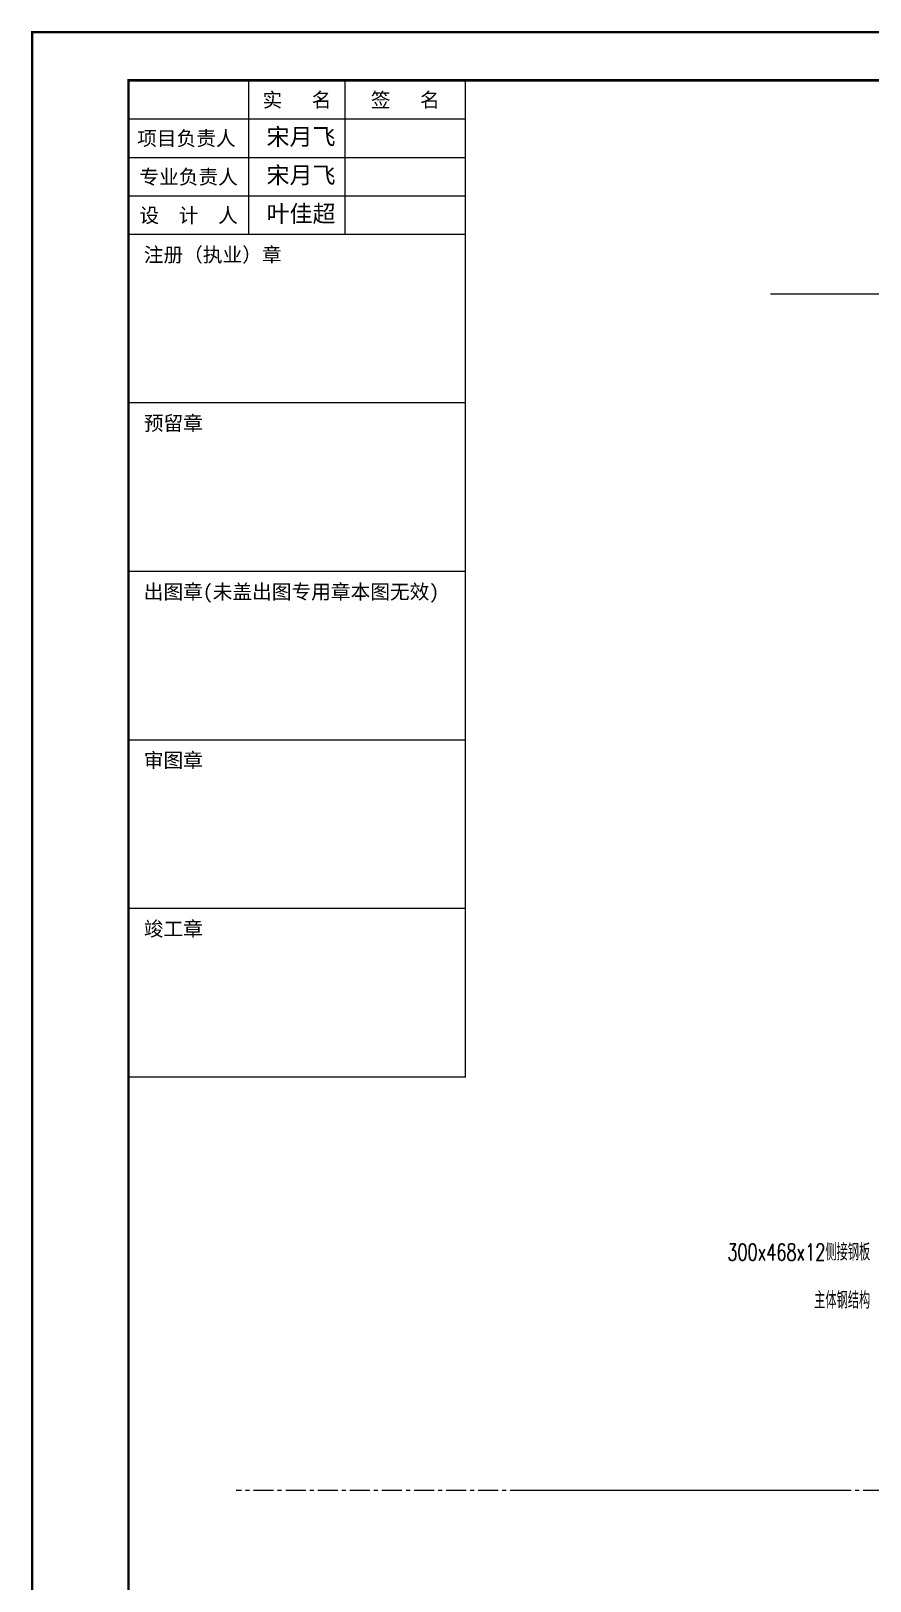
# Model space of a CAD drawing. Extents: x -160106 to 966792, y -663931 to 1550022.
# Drawn here: x -64283 to -63237, y -86235 to -84304 of the extents above; entities that cross this region are included whole.
import ezdxf
from ezdxf.enums import TextEntityAlignment as Align
from ezdxf.xclip import XClip

# ---------------------------------------------------------------- set-up
doc = ezdxf.new("R2010")
doc.units = 0
doc.linetypes.add('ZN-CENTER', pattern=[2, 1.25, -0.25, 0.25, -0.25])
doc.linetypes.add('ZN-DASH', pattern=[0.35, 0.25, -0.1])
for name, color, linetype in [('!ZN6-虚线-8', 8, 'ZN-DASH'), ('!ZN6-轴线-1', 1, 'ZN-CENTER'), ('0-cxFrame', 155, 'Continuous'), ('20剖面图$0$DIM_ELEV', 3, 'Continuous'), ('3符号', 173, 'Continuous'), ('qianming', 155, 'Continuous'), ('TEXT', 7, 'Continuous')]:
    doc.layers.add(name, color=color, linetype=linetype)
doc.layers.add('0-cxText', color=131, linetype='Continuous', lineweight=25)
doc.styles.add('cx_biaoti', font='')
doc.styles.add('cx_tuming', font='simhei.ttf')
doc.styles.add('cx_tuqian1', font='')
doc.styles.add('DHTEXT-1', font='ROMANS.shx', dxfattribs={"width": 0.7, "bigfont": 'CHINESE.shx'})
doc.styles.add('图框宋体', font='', dxfattribs={"width": 0.75})
doc.styles.add('黑体', font='simhei.ttf', dxfattribs={"height": 12})
doc.styles.get('cx_biaoti').set_extended_font_data('SimSun')
doc.styles.get('cx_tuqian1').set_extended_font_data('SimSun')
doc.styles.get('图框宋体').set_extended_font_data('SimSun')

# ---------------------------------------------------------------- blocks, each defined once
blk = doc.blocks.new('zjcx_lan_xinxi(Dragon)')
for p, q in [((7000, -3200), (0, -3200)), ((7000, -6700), (0, -6700)), ((7000, -10200), (0, -10200)), ((7000, -13700), (0, -13700)), ((7000, -17200), (0, -17200))]:
    blk.add_line(p, q)
at = {"const_width": 25}
blk.add_lwpolyline([(0, -20700), (7000, -20700), (7000, 0), (0, 0)], close=True, dxfattribs=at)
for points in [[(2500, -3200), (2500, 0)], [(4500, -3200), (4500, 0)], [(0, -800), (7000, -800)], [(0, -1600), (7000, -1600)], [(0, -2400), (7000, -2400)]]:
    blk.add_lwpolyline(points)
for points in [[(7000, -3200), (7000, 0)], [(0, -3200), (7000, -3200)], [(0, -20700), (7000, -20700), (7000, -3200)], [(0, -20700), (7000, -20700)]]:
    blk.add_lwpolyline(points, dxfattribs=at)
at = {"style": '图框宋体'}
for s, p in [('实   名', (3500, -400)), ('签   名', (5750, -400)), ('项目负责人', (1204, -1200)), ('专业负责人', (1250, -2000)), ('设  计  人', (1250, -2800))]:
    blk.add_text(s, height=300, dxfattribs=at).set_placement(p, align=Align.MIDDLE)
for s, p in [('注册（执业）章', (318, -3771)), ('预留章', (318, -7271)), ('出图章(未盖出图专用章本图无效)', (318, -10771)), ('审图章', (318, -14271)), ('竣工章', (318, -17771))]:
    blk.add_text(s, height=300, dxfattribs=at).set_placement(p)
blk = doc.blocks.new('T-信息(Dragon)')
at = {"layer": '0-cxFrame'}
blk.add_blockref('zjcx_lan_xinxi(Dragon)', (0, 0), dxfattribs=at)
at = {"layer": 'qianming', "color": 3, "style": 'cx_biaoti'}
for s, p in [('宋月飞', (3585, -1168)), ('宋月飞', (3585, -1968)), ('叶佳超', (3585, -2768))]:
    blk.add_text(s, height=350, dxfattribs=at).set_placement(p, align=Align.MIDDLE_CENTER)
blk = doc.blocks.new('TK22.A2 L(Dragon)')
at = {"layer": '0-cxFrame', "color": 7, "const_width": 0.5}
blk.add_lwpolyline([(0, 0), (-594, 0), (-594, 420), (0, 420)], close=True, dxfattribs=at)
at = {"layer": '0-cxFrame', "const_width": 0.5}
blk.add_lwpolyline([(-80, 10), (-574, 10), (-574, 410), (-80, 410)], close=True, dxfattribs=at)
at = {"layer": '0-cxFrame', "xscale": 0.01, "yscale": 0.01, "zscale": 0.01}
blk.add_blockref('T-信息(Dragon)', (-574, 410), dxfattribs=at)
at = {"style": '黑体', "flags": 4}
blk.add_attdef('图幅', text='', height=3.3, dxfattribs=at).set_placement((-40, 3), align=Align.RIGHT)
at = {"layer": '0-cxText', "flags": 4}
for tag, height, style, p in [('建设单位', 3.5, 'cx_tuming', (-45, 240)), ('项目名称', 3.5, 'cx_tuming', (-45, 210)), ('子项名称', 3.5, 'cx_tuming', (-45, 180)), ('工程编号', 3.3, 'cx_tuqian1', (-35, 165)), ('图名1', 3.5, 'cx_tuming', (-45, 87)), ('图名2', 3.5, 'cx_tuming', (-45, 79)), ('图名3', 3.5, 'cx_tuming', (-45, 71)), ('出图日期', 3.3, 'cx_tuqian1', (-39, 60)), ('专业', 3.3, 'cx_tuqian1', (-55, 52)), ('图号', 3.3, 'cx_tuqian1', (-55, 44)), ('版次', 3.3, 'cx_tuqian1', (-20, 44))]:
    blk.add_attdef(tag, text='', height=height, dxfattribs=dict(at, style=style)).set_placement(p, align=Align.MIDDLE)
at = {"layer": 'Defpoints', "color": 6, "flags": 4}
for tag, height, style, p in [('tufu', 3.3, '黑体', (-12, 12)), ('dwfname', 4, 'cx_tuqian1', (-80, 3))]:
    blk.add_attdef(tag, text='', height=height, dxfattribs=dict(at, style=style)).set_placement(p, align=Align.RIGHT)
blk = doc.blocks.new('20250829153651')
at = {"layer": '!ZN6-虚线-8', "color": 8, "linetype": 'ZN-DASH', "ltscale": 70}
for p, q in [((-370, 11800), (-4392.4, 12141.2)), ((-370, 11100), (-4392.4, 11611.8))]:
    blk.add_line(p, q, dxfattribs=at)

msp = doc.modelspace()

# ---------------------------------------------------------------- linework, layer by layer
at = {"layer": '!ZN6-轴线-1', "linetype": 'ZN-CENTER', "ltscale": 20}
msp.add_line((-61740.8, -86122.33), (-64027.58, -86122.33), dxfattribs=at)
at = {"layer": '20剖面图$0$DIM_ELEV'}
msp.add_line((-63278.49, -86122.33), (-63668.83, -86122.33), dxfattribs=at)
at = {"layer": '3符号'}
msp.add_lwpolyline([(-62232.76, -84631.6), (-62791.16, -84631.6), (-62794.16, -84643.6), (-62800.16, -84619.6), (-62803.16, -84631.6), (-63361.56, -84631.6)], dxfattribs=at)

# ---------------------------------------------------------------- block references
at = {"ltscale": 30}
ref = msp.add_blockref('20250829153651', (-59283.16, -97285.92), dxfattribs=at)
XClip(ref).set_block_clipping_path([(-854.3998935135, 10782.4346405372), (614.400000248, 12795.2674040624)])
at = {"layer": '0-cxFrame', "xscale": 6, "yscale": 6, "zscale": 6}
msp.add_blockref('TK22.A2 L(Dragon)', (-60717.76, -86825.19), dxfattribs=at)

# ---------------------------------------------------------------- texts
at = {"layer": 'TEXT', "ltscale": 60, "style": 'DHTEXT-1', "width": 0.7}
for s, p in [('300x468x12侧接钢板', (-63237.19, -85825.32)), ('主体钢结构', (-63237.19, -85885.32))]:
    msp.add_text(s, height=21, dxfattribs=at).set_placement(p, align=Align.MIDDLE_RIGHT)

doc.saveas('drawing.dxf')
